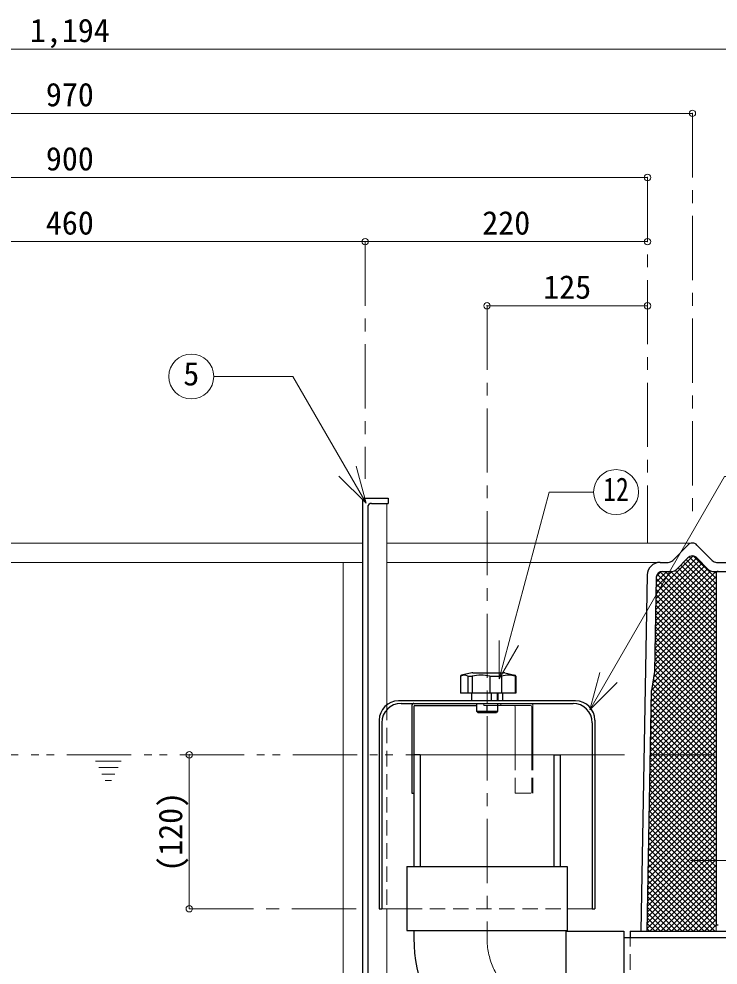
# Model space of a CAD drawing. Units: millimetres at full size, sheet at 1:10. Extents: x -2114 to 1936, y -1399 to 1411.
# Drawn here: x -1124 to -579, y -608 to 130 of the extents above; entities that cross this region are included whole.
import ezdxf
from ezdxf.enums import TextEntityAlignment as Align

# ---------------------------------------------------------------- set-up
doc = ezdxf.new("R2010")
doc.units = ezdxf.units.MM
doc.header["$LTSCALE"] = 10
doc.header["$PDMODE"] = 32
doc.header["$PDSIZE"] = 5
for name, pattern in [('CHAIN1', [8, 5, -1, 1, -1]), ('DASHED1', [1.8, 1.2, -0.6]), ('DOUBLE_CHAIN1', [8.8, 5, -1, 0.6, -0.6, 0.6, -1])]:
    doc.linetypes.add(name, pattern=pattern)
doc.layers.add('0-0_ﾚｲﾔ1', color=4, linetype='Continuous', lineweight=9)
doc.styles.add('ＭＳ ゴシック', font='')
doc.styles.get('ＭＳ ゴシック').set_extended_font_data('MS Gothic')

msp = doc.modelspace()

# ---------------------------------------------------------------- linework, layer by layer
at = {"layer": '0-0_ﾚｲﾔ1'}
for p, q in [((-486.92, 106.36), (-1680.92, 106.36)), ((-1568.92, 56.36), (-598.92, 56.36)), ((-633.92, 6.36), (-1533.92, 6.36)), ((-1313.92, -43.64), (-853.92, -43.64)), ((-853.92, -43.64), (-633.92, -43.64)), ((-758.92, -93.64), (-633.92, -93.64)), ((-1296.92, -278.64), (-855.92, -278.64)), ((-836.92, -278.64), (-598.92, -278.64)), ((-1296.92, -293.64), (-855.92, -293.64)), ((-870.92, -738.64), (-870.92, -293.64)), ((-836.92, -293.64), (-624.1, -293.64)), ((-627.59, -330.61), (-591.28, -294.3)), ((-627.51, -326.29), (-593.38, -292.15)), ((-627.44, -321.97), (-595.48, -290.01)), ((-627.36, -317.64), (-598.38, -288.67)), ((-605.86, -293.58), (-580.52, -318.92)), ((-603.76, -291.44), (-580.52, -314.68)), ((-601.56, -289.39), (-580.52, -310.43)), ((-597.98, -288.73), (-580.52, -306.19)), ((-627.91, -347.89), (-580.65, -300.64)), ((-627.83, -343.57), (-584.62, -300.36)), ((-627.75, -339.25), (-587.08, -298.59)), ((-627.67, -334.93), (-589.18, -296.44)), ((-627.28, -313.32), (-614.58, -300.63)), ((-627.2, -309), (-618.83, -300.64)), ((-627.03, -304.59), (-623.19, -300.75)), ((-623.93, -300.97), (-580.52, -344.37)), ((-620.02, -300.64), (-580.52, -340.13)), ((-615.77, -300.64), (-580.52, -335.89)), ((-612.26, -299.9), (-580.52, -331.65)), ((-610.06, -297.87), (-580.52, -327.4)), ((-607.96, -295.72), (-580.52, -323.16)), ((-581.83, -300.64), (-580.5, -301.97)), ((-628.06, -356.54), (-580.52, -308.99)), ((-627.99, -352.21), (-580.52, -304.75)), ((-627.15, -306.23), (-580.52, -352.86)), ((-626.29, -302.85), (-580.52, -348.62)), ((-628.14, -360.86), (-580.52, -313.24)), ((-627.3, -314.57), (-580.52, -361.34)), ((-627.23, -310.4), (-580.52, -357.1)), ((-628.3, -369.5), (-580.52, -321.72)), ((-628.22, -365.18), (-580.52, -317.48)), ((-627.45, -322.9), (-580.52, -369.83)), ((-627.38, -318.73), (-580.52, -365.59)), ((-628.46, -378.14), (-580.52, -330.21)), ((-628.38, -373.82), (-580.52, -325.96)), ((-627.6, -331.23), (-580.52, -378.32)), ((-627.53, -327.07), (-580.52, -374.07)), ((-629.89, -388.06), (-580.52, -338.69)), ((-629.14, -383.06), (-580.52, -334.45)), ((-627.68, -335.4), (-580.52, -382.56)), ((-630.65, -393.06), (-580.52, -342.93)), ((-627.83, -343.73), (-580.52, -391.04)), ((-627.76, -339.57), (-580.52, -386.8)), ((-630.89, -401.78), (-580.52, -351.42)), ((-630.81, -397.46), (-580.52, -347.18)), ((-627.98, -352.07), (-580.52, -399.53)), ((-627.91, -347.9), (-580.52, -395.29)), ((-631.04, -410.43), (-580.52, -359.9)), ((-630.97, -406.11), (-580.52, -355.66)), ((-628.13, -360.4), (-580.52, -408.01)), ((-628.06, -356.23), (-580.52, -403.77)), ((-631.2, -419.07), (-580.52, -368.39)), ((-631.12, -414.75), (-580.52, -364.15)), ((-628.29, -368.73), (-580.52, -416.5)), ((-628.21, -364.57), (-580.52, -412.26)), ((-631.28, -423.39), (-580.52, -372.63)), ((-628.36, -372.9), (-580.52, -420.74)), ((-631.44, -432.03), (-580.52, -381.12)), ((-631.36, -427.71), (-580.52, -376.88)), ((-628.81, -380.93), (-580.52, -429.23)), ((-628.44, -377.07), (-580.52, -424.98)), ((-631.59, -440.68), (-580.52, -389.6)), ((-631.52, -436.35), (-580.52, -385.36)), ((-629.93, -388.3), (-580.52, -437.71)), ((-629.37, -384.62), (-580.52, -433.47)), ((-631.75, -449.32), (-580.52, -398.09)), ((-631.67, -445), (-580.52, -393.85)), ((-630.78, -395.94), (-580.52, -446.2)), ((-630.49, -391.99), (-580.52, -441.95)), ((-724.93, -405.14), (-748.3, -405.14)), ((-723.18, -405.14), (-723.18, -443.64)), ((-631.83, -453.64), (-580.52, -402.33)), ((-630.93, -404.27), (-580.52, -454.68)), ((-630.86, -400.1), (-580.52, -450.44)), ((-736.92, -406.14), (-736.92, -443.64)), ((-723.93, -406.14), (-723.93, -443.64)), ((-631.99, -462.28), (-580.52, -410.82)), ((-631.91, -457.96), (-580.52, -406.57)), ((-631.08, -412.61), (-580.52, -463.17)), ((-631.01, -408.44), (-580.52, -458.93)), ((-632.14, -470.92), (-580.52, -419.3)), ((-632.07, -466.6), (-580.52, -415.06)), ((-631.16, -416.77), (-580.52, -467.41)), ((-632.22, -475.25), (-580.52, -423.54)), ((-631.31, -425.11), (-580.52, -475.9)), ((-631.24, -420.94), (-580.52, -471.65)), ((-632.38, -483.89), (-580.52, -432.03)), ((-632.3, -479.57), (-580.52, -427.79)), ((-631.46, -433.44), (-580.52, -484.38)), ((-631.39, -429.27), (-580.52, -480.14)), ((-632.54, -492.53), (-580.52, -440.51)), ((-632.46, -488.21), (-580.52, -436.27)), ((-631.61, -441.77), (-580.52, -492.87)), ((-631.54, -437.61), (-580.52, -488.62)), ((-990.92, -563.64), (-990.92, -443.64)), ((-632.69, -501.17), (-580.52, -449)), ((-632.62, -496.85), (-580.52, -444.76)), ((-631.69, -445.94), (-580.52, -497.11)), ((-632.77, -505.49), (-580.52, -453.24)), ((-631.84, -454.27), (-580.52, -505.59)), ((-631.77, -450.11), (-580.52, -501.35)), ((-632.93, -514.14), (-580.52, -461.73)), ((-632.85, -509.81), (-580.52, -457.49)), ((-631.99, -462.61), (-580.52, -514.08)), ((-631.92, -458.44), (-580.52, -509.84)), ((-633.09, -522.78), (-580.52, -470.21)), ((-633.01, -518.46), (-580.52, -465.97)), ((-632.14, -470.94), (-580.52, -522.56)), ((-632.07, -466.78), (-580.52, -518.32)), ((-633.24, -531.42), (-580.52, -478.7)), ((-633.17, -527.1), (-580.52, -474.46)), ((-632.3, -479.28), (-580.52, -531.05)), ((-632.22, -475.11), (-580.52, -526.81)), ((-633.32, -535.74), (-580.52, -482.94)), ((-632.37, -483.44), (-580.52, -535.29)), ((-633.48, -544.38), (-580.52, -491.43)), ((-633.4, -540.06), (-580.52, -487.18)), ((-632.52, -491.78), (-580.52, -543.78)), ((-632.45, -487.61), (-580.52, -539.54)), ((-633.64, -553.03), (-580.52, -499.91)), ((-633.56, -548.71), (-580.52, -495.67)), ((-632.68, -500.11), (-580.52, -552.26)), ((-632.6, -495.94), (-580.52, -548.02)), ((-633.79, -561.67), (-580.52, -508.4)), ((-633.72, -557.35), (-580.52, -504.15)), ((-632.83, -508.44), (-580.52, -560.75)), ((-632.75, -504.28), (-580.52, -556.51)), ((-633.87, -565.99), (-580.52, -512.64)), ((-632.9, -512.61), (-580.52, -564.99)), ((-634.03, -574.63), (-580.52, -521.12)), ((-633.95, -570.31), (-580.52, -516.88)), ((-633.05, -520.94), (-580.52, -573.48)), ((-632.98, -516.78), (-580.52, -569.23)), ((-634.11, -578.95), (-580.52, -525.37)), ((-633.21, -529.28), (-581.35, -581.14)), ((-633.13, -525.11), (-580.52, -577.72)), ((-632.05, -581.14), (-580.52, -529.61)), ((-633.36, -537.61), (-589.83, -581.14)), ((-633.28, -533.45), (-585.59, -581.14)), ((-627.81, -581.14), (-580.52, -533.85)), ((-623.56, -581.14), (-580.52, -538.1)), ((-633.43, -541.78), (-594.08, -581.14)), ((-619.32, -581.14), (-580.52, -542.34)), ((-633.58, -550.11), (-602.56, -581.14)), ((-633.51, -545.95), (-598.32, -581.14)), ((-615.08, -581.14), (-580.52, -546.58)), ((-610.83, -581.14), (-580.52, -550.82)), ((-633.74, -558.45), (-611.05, -581.14)), ((-633.66, -554.28), (-606.8, -581.14)), ((-606.59, -581.14), (-580.52, -555.07)), ((-602.35, -581.14), (-580.52, -559.31)), ((-840.92, -563.64), (-821.42, -563.64)), ((-676.92, -563.64), (-696.42, -563.64)), ((-633.89, -566.78), (-619.53, -581.14)), ((-633.81, -562.61), (-615.29, -581.14)), ((-598.11, -581.14), (-580.52, -563.55)), ((-593.86, -581.14), (-580.52, -567.79)), ((-634.04, -575.11), (-628.02, -581.14)), ((-633.96, -570.95), (-623.77, -581.14)), ((-589.62, -581.14), (-580.52, -572.04)), ((-634.11, -579.28), (-632.26, -581.14)), ((-585.38, -581.14), (-580.52, -576.28)), ((-581.14, -581.14), (-580.52, -580.52))]:
    msp.add_line(p, q, dxfattribs=at)
at = {"layer": '0-0_ﾚｲﾔ1', "linetype": 'CHAIN1'}
for p, q in [((-598.92, 56.36), (-598.92, -263.64)), ((-633.92, 6.36), (-633.92, -278.64)), ((-853.92, -43.64), (-853.92, -228.64)), ((-758.92, -93.64), (-758.92, -586.64)), ((-631.65, -443.64), (313.08, -443.64)), ((-600.52, -526.14), (-557.32, -526.14)), ((-990.92, -563.64), (-857.92, -563.64))]:
    msp.add_line(p, q, dxfattribs=at)
at = {"layer": '0-0_ﾚｲﾔ1', "color": 7, "lineweight": 18}
for p, q in [((-971.83, -148.74), (-910.31, -148.74)), ((-853.22, -247.62), (-910.31, -148.74)), ((-853.22, -247.62), (-860.98, -218.65)), ((-853.22, -247.62), (-874.43, -226.41)), ((-749.43, -384.49), (-710.39, -238.8)), ((-675.92, -238.8), (-710.39, -238.8)), ((-836.92, -404.64), (-836.92, -247.64)), ((-749.43, -384.49), (-749.43, -354.49)), ((-749.43, -384.49), (-734.43, -358.51)), ((-678.79, -408.56), (-671.03, -379.58)), ((-678.79, -408.56), (-657.58, -387.34)), ((-748.3, -405.14), (-750.67, -405.14)), ((-748.3, -403.64), (-748.3, -405.14)), ((-706.92, -443.64), (-810.92, -443.64)), ((-836.92, -663.64), (-836.92, -563.64)), ((-580.52, -576.14), (-580.52, -581.14))]:
    msp.add_line(p, q, dxfattribs=at)
at = {"layer": '0-0_ﾚｲﾔ1', "color": 5, "lineweight": 25}
for p, q in [((-855.92, -245.14), (-855.92, -713.64)), ((-854.42, -243.64), (-835.92, -243.64)), ((-851.92, -250.64), (-851.92, -713.64)), ((-848.92, -247.64), (-835.92, -247.64)), ((-835.92, -243.64), (-835.92, -247.64)), ((-614.24, -292.13), (-602.49, -280.14)), ((-595.35, -280.14), (-583.6, -292.13)), ((-624.1, -293.64), (-617.81, -293.64)), ((-611.3, -299.13), (-602.49, -290.14)), ((-586.55, -299.13), (-595.35, -290.14)), ((-580.03, -293.64), (-486.92, -293.64)), ((-622.14, -300.64), (-614.87, -300.64)), ((-582.97, -300.64), (-486.92, -300.64)), ((-580.52, -302.24), (-580.52, -576.14)), ((-634.1, -303.45), (-639.15, -581.14)), ((-627.14, -305.55), (-628.47, -378.64)), ((-779.54, -382.44), (-779.54, -395.64)), ((-770.85, -379.73), (-778.76, -381.46)), ((-773.85, -382.44), (-773.85, -395.64)), ((-769.99, -379.64), (-745.98, -379.64)), ((-756.73, -382.44), (-756.73, -395.64)), ((-745.12, -379.73), (-737.21, -381.46)), ((-736.95, -382.44), (-736.95, -395.64)), ((-628.47, -378.64), (-630.74, -393.64)), ((-736.42, -395.64), (-779.54, -395.64)), ((-770.92, -395.64), (-770.92, -401.64)), ((-755.71, -395.64), (-755.71, -401.64)), ((-751.03, -395.64), (-751.03, -401.64)), ((-750.51, -395.64), (-750.51, -401.64)), ((-746.92, -395.64), (-746.92, -401.64)), ((-634.15, -581.14), (-630.74, -393.64)), ((-689.92, -401.64), (-827.92, -401.64)), ((-825.92, -403.64), (-691.92, -403.64)), ((-817.42, -405.14), (-817.42, -473.64)), ((-815.17, -405.14), (-767.17, -405.14)), ((-767.17, -403.64), (-767.17, -409.64)), ((-758.92, -409.64), (-758.92, -405.14)), ((-750.67, -403.64), (-750.67, -409.64)), ((-815.92, -405.89), (-815.92, -530.64)), ((-767.17, -409.64), (-750.67, -409.64)), ((-750.67, -409.64), (-751.67, -410.64)), ((-842.92, -416.64), (-842.92, -563.64)), ((-840.92, -418.64), (-840.92, -563.64)), ((-674.92, -416.64), (-674.92, -563.64)), ((-810.92, -443.64), (-815.92, -443.64)), ((-810.92, -443.64), (-810.92, -530.64)), ((-706.92, -443.64), (-706.92, -530.64)), ((-817.42, -473.64), (-815.92, -473.64)), ((-821.42, -530.64), (-821.42, -580.64)), ((-821.42, -530.64), (-696.42, -530.64)), ((-696.42, -530.64), (-696.42, -580.64)), ((-842.92, -563.64), (-840.92, -563.64)), ((-821.42, -580.64), (-696.42, -580.64)), ((-815.92, -580.64), (-815.92, -586.64)), ((-697.42, -581.14), (-697.42, -706.14)), ((-647.42, -581.14), (-553.42, -581.14)), ((-647.42, -581.14), (-647.42, -586.14)), ((-580.52, -576.14), (-578.92, -576.14)), ((-652.42, -586.14), (-553.42, -586.14))]:
    msp.add_line(p, q, dxfattribs=at)
at = {"layer": '0-0_ﾚｲﾔ1', "linetype": 'DASHED1'}
for p, q in [((-836.92, -404.64), (-836.92, -563.64)), ((-761.29, -403.64), (-761.29, -405.14)), ((-750.67, -405.14), (-761.29, -405.14)), ((-736.92, -443.64), (-736.92, -473.64)), ((-723.93, -443.64), (-723.93, -473.64)), ((-723.18, -443.64), (-723.18, -473.64)), ((-736.92, -473.64), (-723.18, -473.64)), ((-821.42, -563.64), (-696.42, -563.64)), ((-647.42, -701.14), (-647.42, -586.14))]:
    msp.add_line(p, q, dxfattribs=at)
at = {"layer": '0-0_ﾚｲﾔ1', "linetype": 'DOUBLE_CHAIN1'}
for p, q in [((-1526.19, -443.64), (-815.92, -443.64)), ((-1063.92, -448.64), (-1043.92, -448.64)), ((-701.92, -443.64), (-646.65, -443.64)), ((-1061.42, -453.64), (-1046.42, -453.64)), ((-1058.92, -458.64), (-1048.92, -458.64)), ((-1056.42, -463.64), (-1051.42, -463.64))]:
    msp.add_line(p, q, dxfattribs=at)
at = {"layer": '0-0_ﾚｲﾔ1', "color": 7, "lineweight": 18}
msp.add_lwpolyline([(-678.79, -408.56), (-573.83, -226.75), (-531.74, -226.75)], dxfattribs=at)
at = {"layer": '0-0_ﾚｲﾔ1', "color": 5, "lineweight": 25}
for points in [[(-773.85, -382.44), (-770.42, -382.44), (-770.42, -395.64)], [(-756.73, -382.44), (-747.53, -382.44), (-747.53, -395.64)], [(-736.95, -382.44), (-736.42, -382.44), (-736.42, -395.64)], [(-767.17, -409.64), (-766.17, -410.64), (-751.67, -410.64)], [(-676.92, -418.64), (-676.92, -563.64), (-674.92, -563.64)], [(-706.92, -443.64), (-701.92, -443.64), (-701.92, -530.64)], [(-697.42, -581.14), (-652.42, -581.14), (-652.42, -706.14)]]:
    msp.add_lwpolyline(points, dxfattribs=at)
at = {"layer": '0-0_ﾚｲﾔ1', "color": 7, "lineweight": 18}
for centre in [(-989.33, -148.74), (-658.42, -238.8)]:
    msp.add_circle(centre, 17.5, dxfattribs=at)
at = {"layer": '0-0_ﾚｲﾔ1', "color": 5, "lineweight": 25}
for centre, radius, start, end in [((-854.42, -245.14), 1.5, 90, 180), ((-848.92, -250.64), 3, 90, 180), ((-598.92, -283.64), 5, 44.3947, 135.6053), ((-624.1, -303.64), 10, 90, 178.95837), ((-617.81, -288.64), 5, 270, 315.6053), ((-598.92, -293.64), 5, 44.3947, 135.6053), ((-580.03, -288.64), 5, 224.3947, 270), ((-622.14, -305.64), 5, 90, 178.95837), ((-614.87, -295.64), 5, 270, 315.6053), ((-582.97, -295.64), 5, 224.3947, 270), ((-578.92, -302.24), 1.6, 90, 180), ((-778.54, -382.44), 1, 102.36697, 180), ((-776.7, -387.07), 5.43, 58.41904, 121.58096), ((-769.99, -383.64), 4, 90, 102.36697), ((-763.58, -411.15), 29.51, 76.59069, 103.40931), ((-742.24, -399.43), 17.8, 72.70582, 107.29418), ((-745.98, -383.64), 4, 77.63303, 90), ((-737.42, -382.44), 1, 0, 77.63303), ((-827.92, -416.64), 15, 90, 180), ((-825.92, -418.64), 15, 90, 180), ((-815.92, -405.14), 1.5, 90, 180), ((-815.17, -405.89), 0.75, 90, 180), ((-691.92, -418.64), 15, 0, 90), ((-689.92, -416.64), 15, 0, 90), ((-763.05, -398.67), 11.72, 249.39031, 290.60969), ((-754.8, -398.67), 11.72, 249.39031, 290.60969), ((-701.92, -586.64), 114, 180, 270)]:
    msp.add_arc(centre, radius, start, end, dxfattribs=at)
at = {"layer": '0-0_ﾚｲﾔ1'}
for centre, radius in [((-737.92, -406.14), 1), ((-724.93, -406.14), 1), ((-724.68, -405.14), 1.5)]:
    msp.add_arc(centre, radius, 0, 90, dxfattribs=at)
at = {"layer": '0-0_ﾚｲﾔ1', "linetype": 'CHAIN1'}
msp.add_arc((-701.92, -586.64), 57, 180, 270, dxfattribs=at)
at = {"layer": '0-0_ﾚｲﾔ1', "color": 1}
for p in [(-598.92, 56.36), (-633.92, 6.36), (-853.92, -43.64), (-633.92, -43.64), (-758.92, -93.64), (-633.92, -93.64), (-990.92, -443.64), (-990.92, -563.64)]:
    msp.add_point(p, dxfattribs=at)

# ---------------------------------------------------------------- texts
at = {"layer": '0-0_ﾚｲﾔ1', "color": 7, "style": 'ＭＳ ゴシック'}
for s, p in [('1,194', (-1115.17, 106.36)), ('970', (-1102.67, 56.36)), ('900', (-1102.67, 6.36)), ('460', (-1102.67, -43.64)), ('220', (-762.67, -43.64)), ('125', (-715.17, -93.64)), ('5', (-995.58, -161.24))]:
    msp.add_text(s, height=18.33, dxfattribs=at).set_placement(p, align=Align.BOTTOM_LEFT)
at = {"layer": '0-0_ﾚｲﾔ1', "color": 7, "style": 'ＭＳ ゴシック', "width": 0.8}
msp.add_text('12', height=18.33, dxfattribs=at).set_placement((-668.42, -251.3), align=Align.BOTTOM_LEFT)
at = {"layer": '0-0_ﾚｲﾔ1', "color": 7, "style": 'ＭＳ ゴシック'}
msp.add_text('(120)', height=18.33, rotation=90, dxfattribs=at).set_placement((-990.92, -534.89), align=Align.BOTTOM_LEFT)

doc.saveas('drawing.dxf')
